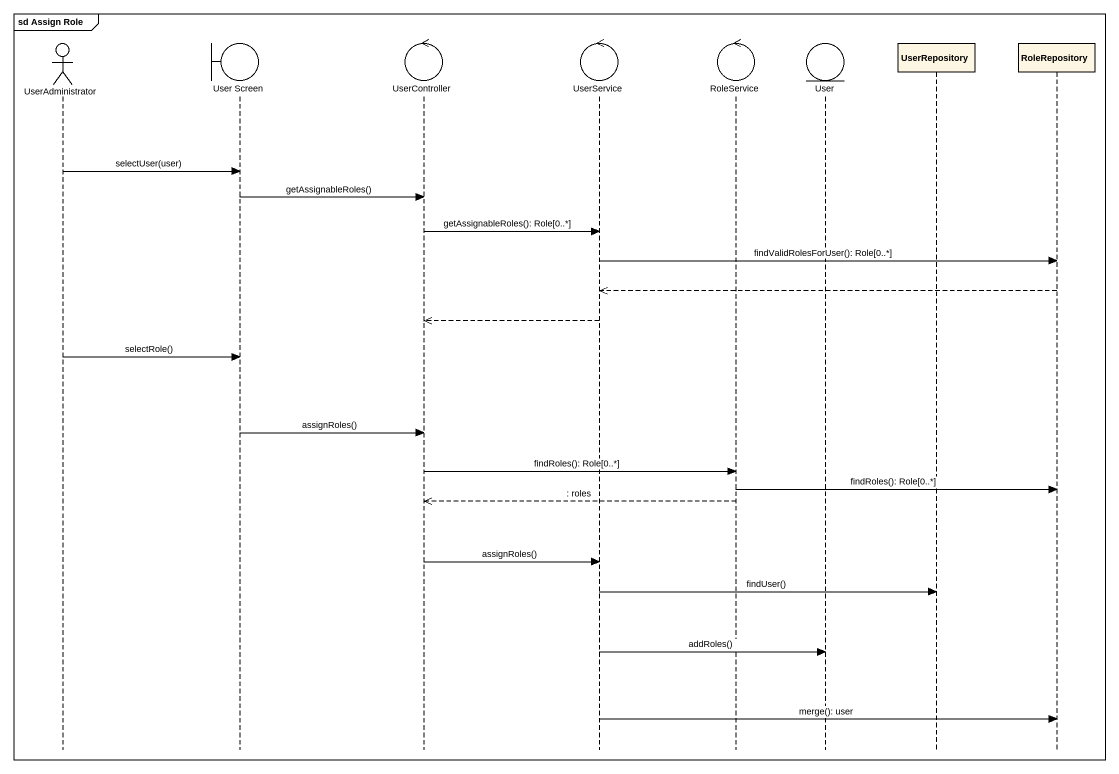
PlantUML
@startuml
mainframe sd Assign Role
hide footbox
actor UserAdministrator
boundary "User Screen" as User_Screen
control UserController
control UserService
control RoleService
entity User
participant UserRepository
participant RoleRepository

UserAdministrator -> User_Screen : selectUser(user)
User_Screen -> UserController : getAssignableRoles()
UserController -> UserService : getAssignableRoles(): Role[0..*]
UserService -> RoleRepository : findValidRolesForUser(): Role[0..*]
RoleRepository -->> UserService
UserService -->> UserController
UserAdministrator -> User_Screen : selectRole()
User_Screen -> UserController : assignRoles()
UserController -> RoleService : findRoles(): Role[0..*]
RoleService -> RoleRepository : findRoles(): Role[0..*]
RoleService -->> UserController : : roles
UserController -> UserService : assignRoles()
UserService -> UserRepository : findUser()
UserService -> User : addRoles()
UserService -> RoleRepository : merge(): user
@enduml
